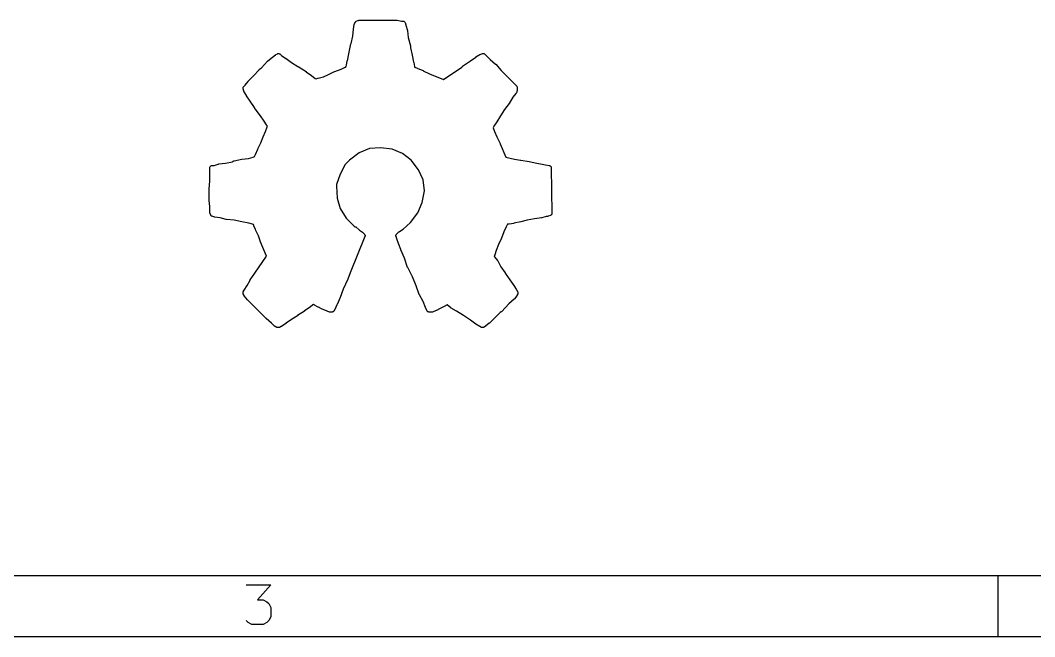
# Model space of a CAD drawing. Header units: millimetres. Extents: x 10 to 287, y -200 to -10.
# Drawn here: x 127.86 to 161.21, y -200.01 to -179.73 of the extents above; entities that cross this region are included whole.
import ezdxf

# ---------------------------------------------------------------- set-up
doc = ezdxf.new("R2010")
doc.units = ezdxf.units.MM
doc.layers.add('RED', color=14, linetype='CONTINUOUS')

msp = doc.modelspace()

# ---------------------------------------------------------------- linework, layer by layer
at = {"layer": 'RED', "linetype": 'CONTINUOUS'}
for p, q in [((138.8779, -179.7853), (138.8848, -179.7792)), ((138.8848, -179.7792), (138.8913, -179.7718)), ((138.8913, -179.7718), (138.8987, -179.767)), ((138.8987, -179.767), (138.9002, -179.7658)), ((138.9002, -179.7658), (138.9013, -179.7654)), ((138.9013, -179.7654), (138.9039, -179.7638)), ((138.9039, -179.7638), (138.9547, -179.7384)), ((138.9547, -179.7384), (138.9687, -179.7331)), ((138.9687, -179.7331), (138.9714, -179.7329)), ((138.9714, -179.7329), (138.9739, -179.7319)), ((138.9739, -179.7319), (138.9888, -179.7304)), ((138.9888, -179.7304), (139.1158, -179.7304)), ((139.1158, -179.7304), (139.2936, -179.7304)), ((139.2936, -179.7304), (139.5476, -179.7304)), ((139.5476, -179.7304), (139.7762, -179.7304)), ((139.7762, -179.7304), (140.0302, -179.7304)), ((140.0302, -179.7304), (140.2334, -179.7304)), ((140.2334, -179.7304), (140.2394, -179.731)), ((140.2394, -179.731), (140.2459, -179.7314)), ((140.2459, -179.7314), (140.3923, -179.7558)), ((140.3923, -179.7558), (140.4366, -179.7558)), ((140.4366, -179.7558), (140.4515, -179.7573)), ((140.4515, -179.7573), (140.4539, -179.7583)), ((140.4539, -179.7583), (140.4567, -179.7585)), ((140.4567, -179.7585), (140.4673, -179.7638)), ((140.4673, -179.7638), (140.4789, -179.7686)), ((140.4789, -179.7686), (140.4808, -179.7705)), ((140.4808, -179.7705), (140.4834, -179.7718)), ((140.4834, -179.7718), (140.4918, -179.7815)), ((138.7864, -180.252), (138.8115, -180.0268)), ((138.8115, -180.0268), (138.8118, -180.0251)), ((138.8118, -180.0251), (138.812, -180.0227)), ((138.812, -180.0227), (138.8374, -179.8703)), ((138.8374, -179.8703), (138.8389, -179.8646)), ((138.8389, -179.8646), (138.8391, -179.8627)), ((138.8391, -179.8627), (138.8405, -179.8588)), ((138.8405, -179.8588), (138.8414, -179.8558)), ((138.8414, -179.8558), (138.8421, -179.8545)), ((138.8421, -179.8545), (138.8444, -179.8487)), ((138.8444, -179.8487), (138.8698, -179.7979)), ((138.8698, -179.7979), (138.8713, -179.7954)), ((138.8713, -179.7954), (138.8718, -179.7942)), ((138.8718, -179.7942), (138.8732, -179.7925)), ((138.8732, -179.7925), (138.8779, -179.7853)), ((140.4918, -179.7815), (140.5, -179.7897)), ((140.5, -179.7897), (140.5009, -179.7921)), ((140.5009, -179.7921), (140.5028, -179.7942)), ((140.5028, -179.7942), (140.5089, -179.8079)), ((140.5089, -179.8079), (140.5343, -179.8841)), ((140.5343, -179.8841), (140.5346, -179.8857)), ((140.5346, -179.8857), (140.5353, -179.8873)), ((140.5353, -179.8873), (140.5861, -180.0651)), ((140.5861, -180.0651), (140.5873, -180.072)), ((140.5873, -180.072), (140.5885, -180.0776)), ((140.5885, -180.0776), (140.6132, -180.3002)), ((138.7384, -180.4924), (138.7864, -180.252)), ((140.6132, -180.3002), (140.6879, -180.5739)), ((138.6601, -180.8326), (138.7106, -180.5549)), ((138.7106, -180.5549), (138.7119, -180.5502)), ((138.7119, -180.5502), (138.7121, -180.5485)), ((138.7121, -180.5485), (138.7137, -180.544)), ((138.7137, -180.544), (138.7148, -180.5406)), ((138.7148, -180.5406), (138.7155, -180.5394)), ((138.7155, -180.5394), (138.7174, -180.5345)), ((138.7174, -180.5345), (138.7384, -180.4924)), ((140.6879, -180.5739), (140.6885, -180.5777)), ((140.6885, -180.5777), (140.6891, -180.5791)), ((140.6891, -180.5791), (140.6895, -180.5838)), ((140.6895, -180.5838), (140.6904, -180.5887)), ((140.6904, -180.5887), (140.6902, -180.5901)), ((140.6902, -180.5901), (140.6906, -180.594)), ((140.6906, -180.594), (140.6906, -180.6373)), ((140.6906, -180.6373), (140.7395, -180.8822)), ((135.7887, -181.298), (135.9855, -181.0767)), ((135.9855, -181.0767), (135.9908, -181.0718)), ((135.9908, -181.0718), (135.9936, -181.0689)), ((135.9936, -181.0689), (136.146, -180.9418)), ((136.146, -180.9418), (136.1478, -180.9405)), ((136.1478, -180.9405), (136.1491, -180.9394)), ((136.1491, -180.9394), (136.2507, -180.8632)), ((136.2507, -180.8632), (136.2556, -180.8602)), ((136.2556, -180.8602), (136.2623, -180.856)), ((136.2623, -180.856), (136.3131, -180.8306)), ((136.3131, -180.8306), (136.3271, -180.8253)), ((136.3271, -180.8253), (136.3298, -180.8251)), ((136.3298, -180.8251), (136.3323, -180.8241)), ((136.3323, -180.8241), (136.3472, -180.8226)), ((136.3472, -180.8226), (136.3546, -180.8233)), ((136.3546, -180.8233), (136.3567, -180.8232)), ((136.3567, -180.8232), (136.3582, -180.8237)), ((136.3582, -180.8237), (136.3621, -180.8241)), ((136.3621, -180.8241), (136.3732, -180.8286)), ((136.3732, -180.8286), (136.385, -180.8326)), ((136.385, -180.8326), (136.387, -180.8343)), ((136.387, -180.8343), (136.3895, -180.8354)), ((136.3895, -180.8354), (136.4011, -180.8449)), ((136.4011, -180.8449), (136.4466, -180.8904)), ((136.4466, -180.8904), (136.5927, -180.9878)), ((136.5927, -180.9878), (136.5937, -180.9886)), ((136.5937, -180.9886), (136.5947, -180.9892)), ((136.5947, -180.9892), (136.7711, -181.1152)), ((138.5843, -181.2107), (138.6088, -181.0641)), ((138.6088, -181.0641), (138.6093, -181.062)), ((138.6093, -181.062), (138.6096, -181.0601)), ((138.6096, -181.0601), (138.6601, -180.8326)), ((140.7395, -180.8822), (140.7396, -180.8823)), ((140.7396, -180.8823), (140.7904, -181.1109)), ((140.7904, -181.1109), (140.7906, -181.1128)), ((140.7906, -181.1128), (140.7912, -181.1149)), ((142.4263, -181.2164), (142.6549, -181.064)), ((142.6549, -181.064), (142.8307, -180.9384)), ((142.8307, -180.9384), (142.8334, -180.9368)), ((142.8334, -180.9368), (142.8358, -180.9351)), ((142.8358, -180.9351), (142.9628, -180.8589)), ((142.9628, -180.8589), (142.9635, -180.8585)), ((142.9635, -180.8585), (142.9642, -180.858)), ((142.9642, -180.858), (142.9723, -180.8543)), ((142.9723, -180.8543), (142.9763, -180.8525)), ((142.9763, -180.8525), (142.9766, -180.8524)), ((142.9766, -180.8524), (142.9779, -180.8519)), ((142.9779, -180.8519), (143.0541, -180.8265)), ((143.0541, -180.8265), (143.0615, -180.8248)), ((143.0615, -180.8248), (143.0633, -180.8241)), ((143.0633, -180.8241), (143.0658, -180.8238)), ((143.0658, -180.8238), (143.0687, -180.8232)), ((143.0687, -180.8232), (143.0707, -180.8233)), ((143.0707, -180.8233), (143.0782, -180.8226)), ((143.0782, -180.8226), (143.0931, -180.8241)), ((143.0931, -180.8241), (143.0955, -180.8251)), ((143.0955, -180.8251), (143.0983, -180.8253)), ((143.0983, -180.8253), (143.109, -180.8306)), ((143.109, -180.8306), (143.1205, -180.8354)), ((143.1205, -180.8354), (143.1236, -180.8379)), ((143.1236, -180.8379), (143.1249, -180.8386)), ((143.1249, -180.8386), (143.1261, -180.8399)), ((143.1261, -180.8399), (143.1321, -180.8449)), ((143.1321, -180.8449), (143.1829, -180.8957)), ((143.1829, -180.8957), (143.3077, -181.0205)), ((143.3077, -181.0205), (143.4834, -181.1712)), ((135.5296, -181.5579), (135.7056, -181.3566)), ((135.7056, -181.3566), (135.7085, -181.3538)), ((135.7085, -181.3538), (135.7092, -181.3529)), ((135.7092, -181.3529), (135.7127, -181.3499)), ((135.7127, -181.3499), (135.7166, -181.3464)), ((135.7166, -181.3464), (135.7177, -181.3458)), ((135.7177, -181.3458), (135.7207, -181.3434)), ((135.7207, -181.3434), (135.7887, -181.298)), ((136.7711, -181.1152), (136.9798, -181.2544)), ((136.9798, -181.2544), (136.9822, -181.2544)), ((136.9822, -181.2544), (136.9971, -181.2559)), ((136.9971, -181.2559), (137.004, -181.2587)), ((137.004, -181.2587), (137.0112, -181.2602)), ((137.0112, -181.2602), (137.0245, -181.2672)), ((137.0245, -181.2672), (137.253, -181.4196)), ((137.253, -181.4196), (137.2538, -181.4202)), ((137.2538, -181.4202), (137.2551, -181.421)), ((137.2551, -181.421), (137.4329, -181.548)), ((137.9906, -181.5158), (138.1927, -181.4148)), ((138.1927, -181.4148), (138.197, -181.4131)), ((138.197, -181.4131), (138.2, -181.4117)), ((138.2, -181.4117), (138.4032, -181.3355)), ((138.4032, -181.3355), (138.5214, -181.2881)), ((138.5214, -181.2881), (138.5691, -181.2562)), ((138.5691, -181.2562), (138.5843, -181.2107)), ((140.7912, -181.1149), (140.8147, -181.2559)), ((140.8147, -181.2559), (140.8221, -181.2707)), ((140.8221, -181.2707), (140.9221, -181.3107)), ((140.9221, -181.3107), (140.9229, -181.3111)), ((140.9229, -181.3111), (140.9238, -181.3114)), ((140.9238, -181.3114), (141.1016, -181.3875)), ((141.1016, -181.3875), (141.1035, -181.3885)), ((141.1035, -181.3885), (141.1057, -181.3894)), ((141.1057, -181.3894), (141.3061, -181.4897)), ((141.7735, -181.6765), (142.3689, -181.2716)), ((142.3689, -181.2716), (142.4147, -181.2259)), ((142.4147, -181.2259), (142.4199, -181.2216)), ((142.4199, -181.2216), (142.4263, -181.2164)), ((143.4834, -181.1712), (143.4868, -181.1748)), ((143.4868, -181.1748), (143.4911, -181.1788)), ((143.4911, -181.1788), (143.6668, -181.3796)), ((143.6668, -181.3796), (143.8179, -181.5307)), ((135.2491, -181.8637), (135.3479, -181.7402)), ((135.3479, -181.7402), (135.351, -181.737)), ((135.351, -181.737), (135.3535, -181.7339)), ((135.3535, -181.7339), (135.5296, -181.5579)), ((137.4329, -181.548), (137.4344, -181.5493)), ((137.4344, -181.5493), (137.4362, -181.5505)), ((137.4362, -181.5505), (137.5567, -181.6469)), ((137.5567, -181.6469), (137.5824, -181.6597)), ((137.5824, -181.6597), (137.6439, -181.6393)), ((137.6439, -181.6393), (137.6455, -181.6389)), ((137.6455, -181.6389), (137.6471, -181.6383)), ((137.6471, -181.6383), (137.8206, -181.5887)), ((137.8206, -181.5887), (137.9906, -181.5158)), ((141.3061, -181.4897), (141.7735, -181.6765)), ((143.8179, -181.5307), (143.9951, -181.708)), ((143.9951, -181.708), (143.9957, -181.7085)), ((143.9957, -181.7085), (144.0973, -181.8101)), ((135.1794, -181.9751), (135.1803, -181.9624)), ((135.1803, -181.979), (135.1794, -181.9751)), ((135.1803, -181.9507), (135.1813, -181.9482)), ((135.1803, -181.9624), (135.1803, -181.9507)), ((135.1803, -181.9805), (135.1803, -181.979)), ((135.181, -181.9822), (135.1803, -181.9805)), ((135.1827, -181.9897), (135.181, -181.9822)), ((135.1813, -181.9482), (135.1815, -181.9455)), ((135.1815, -181.9455), (135.1869, -181.9344)), ((135.2081, -182.0659), (135.1827, -181.9897)), ((135.1869, -181.9344), (135.1916, -181.9233)), ((135.1916, -181.9233), (135.194, -181.9203)), ((135.194, -181.9203), (135.1948, -181.9188)), ((135.1948, -181.9188), (135.1964, -181.9173)), ((135.1964, -181.9173), (135.2011, -181.9117)), ((135.2011, -181.9117), (135.2491, -181.8637)), ((135.2086, -182.0671), (135.2081, -182.0659)), ((135.2087, -182.0675), (135.2086, -182.0671)), ((135.2108, -182.0721), (135.2087, -182.0675)), ((135.2142, -182.0795), (135.2108, -182.0721)), ((135.2145, -182.0798), (135.2142, -182.0795)), ((135.2151, -182.081), (135.2145, -182.0798)), ((135.2913, -182.208), (135.2151, -182.081)), ((144.0973, -181.8101), (144.1735, -181.8863)), ((144.1919, -182.0405), (144.1665, -182.1167)), ((144.1735, -181.8863), (144.183, -181.8979)), ((144.183, -181.8979), (144.1944, -181.9253)), ((144.1935, -182.033), (144.1919, -182.0405)), ((144.1943, -182.0313), (144.1935, -182.033)), ((144.1945, -182.0287), (144.1943, -182.0313)), ((144.1944, -181.9253), (144.1944, -181.9262)), ((144.1944, -181.9262), (144.1958, -181.9402)), ((144.1952, -182.0259), (144.1945, -182.0287)), ((144.1958, -182.0164), (144.195, -182.0238)), ((144.195, -182.0238), (144.1952, -182.0259)), ((144.1958, -181.9402), (144.1958, -181.9906)), ((144.1958, -181.9906), (144.1958, -181.991)), ((144.1958, -181.991), (144.1958, -182.0164)), ((135.293, -182.2103), (135.2913, -182.208)), ((135.2946, -182.2131), (135.293, -182.2103)), ((135.4202, -182.3889), (135.2946, -182.2131)), ((135.5598, -182.5982), (135.4202, -182.3889)), ((144.0548, -182.2637), (143.9302, -182.4632)), ((144.1537, -182.1402), (144.0548, -182.2637)), ((144.159, -182.132), (144.1537, -182.1402)), ((144.1604, -182.1304), (144.159, -182.132)), ((144.1611, -182.1286), (144.1604, -182.1304)), ((144.1618, -182.1277), (144.1611, -182.1286)), ((144.1621, -182.1264), (144.1618, -182.1277)), ((144.1665, -182.1167), (144.1621, -182.1264)), ((135.5598, -182.6006), (135.5598, -182.5982)), ((135.5601, -182.6045), (135.5598, -182.6006)), ((135.56, -182.6061), (135.5601, -182.6045)), ((135.5605, -182.6081), (135.56, -182.6061)), ((135.5613, -182.6155), (135.5605, -182.6081)), ((135.5652, -182.625), (135.5613, -182.6155)), ((135.5679, -182.6347), (135.5652, -182.625)), ((135.5717, -182.6407), (135.5679, -182.6347)), ((135.5726, -182.6429), (135.5717, -182.6407)), ((135.5738, -182.6441), (135.5726, -182.6429)), ((135.5759, -182.6474), (135.5738, -182.6441)), ((135.7534, -182.8757), (135.5759, -182.6474)), ((143.7759, -182.6694), (143.6508, -182.8696)), ((143.9266, -182.4685), (143.7759, -182.6694)), ((143.9283, -182.4655), (143.9266, -182.4685)), ((143.9302, -182.4632), (143.9283, -182.4655)), ((135.8773, -183.0492), (135.7534, -182.8757)), ((135.9517, -183.1732), (135.8773, -183.0492)), ((143.5226, -183.0746), (143.4266, -183.2185)), ((143.523, -183.0737), (143.5226, -183.0746)), ((143.5238, -183.0728), (143.523, -183.0737)), ((143.6508, -182.8696), (143.5238, -183.0728)), ((135.8454, -183.5612), (135.9204, -183.3858)), ((135.9204, -183.3858), (135.9701, -183.2369)), ((135.9526, -183.1744), (135.9517, -183.1732)), ((135.9536, -183.1763), (135.9526, -183.1744)), ((135.9798, -183.2156), (135.9536, -183.1763)), ((135.9701, -183.2369), (135.9721, -183.2324)), ((135.9721, -183.2324), (135.9742, -183.2269)), ((135.9742, -183.2269), (135.9798, -183.2156)), ((143.4266, -183.2185), (143.4086, -183.2725)), ((143.4086, -183.2725), (143.4538, -183.3851)), ((143.4538, -183.3851), (143.4539, -183.3855)), ((143.4539, -183.3855), (143.5292, -183.5611)), ((135.6694, -183.9635), (135.7692, -183.7639)), ((135.7692, -183.7639), (135.844, -183.5645)), ((135.844, -183.5645), (135.8449, -183.5625)), ((135.8449, -183.5625), (135.8454, -183.5612)), ((143.5292, -183.5611), (143.6304, -183.7889)), ((135.5932, -184.1413), (135.6675, -183.9676)), ((135.6675, -183.9676), (135.6685, -183.9656)), ((135.6685, -183.9656), (135.6694, -183.9635)), ((139.0024, -184.0891), (138.6836, -184.3344)), ((139.337, -183.9457), (139.0024, -184.0891)), ((139.6976, -183.9216), (139.337, -183.9457)), ((140.0863, -183.9702), (139.6976, -183.9216)), ((140.4233, -184.1147), (140.0863, -183.9702)), ((140.7127, -184.3317), (140.4233, -184.1147)), ((143.6304, -183.7889), (143.6305, -183.7893)), ((143.6305, -183.7893), (143.631, -183.7902)), ((143.631, -183.7902), (143.8191, -184.2369)), ((134.383, -184.4553), (134.6082, -184.4302)), ((134.6082, -184.4302), (134.8363, -184.3846)), ((134.8363, -184.3846), (134.8455, -184.3755)), ((134.8455, -184.3755), (134.8571, -184.3661)), ((134.8571, -184.3661), (134.8637, -184.3633)), ((134.8637, -184.3633), (134.8701, -184.3591)), ((134.8701, -184.3591), (134.8845, -184.3547)), ((134.8845, -184.3547), (135.1384, -184.3039)), ((135.1384, -184.3039), (135.1419, -184.3035)), ((135.1419, -184.3035), (135.145, -184.3029)), ((135.145, -184.3029), (135.3653, -184.2784)), ((135.3653, -184.2784), (135.5103, -184.2301)), ((135.5103, -184.2301), (135.5565, -184.2147)), ((135.5565, -184.2147), (135.5932, -184.1413)), ((138.6836, -184.3344), (138.5425, -184.4754)), ((140.9546, -184.6462), (140.7127, -184.3317)), ((143.8191, -184.2369), (144.1072, -184.3034)), ((144.1072, -184.3034), (144.3069, -184.3284)), ((144.3069, -184.3284), (144.3087, -184.3288)), ((144.3087, -184.3288), (144.311, -184.329)), ((144.311, -184.329), (144.5905, -184.3798)), ((144.5905, -184.3798), (144.5914, -184.38)), ((144.5914, -184.38), (144.5917, -184.3801)), ((144.5917, -184.3801), (144.8446, -184.4306)), ((144.8446, -184.4306), (144.8448, -184.4307)), ((144.8448, -184.4307), (145.2513, -184.5069)), ((134.0866, -184.5818), (134.0881, -184.5669)), ((134.0866, -184.658), (134.0866, -184.5818)), ((134.0866, -184.785), (134.0866, -184.658)), ((134.0881, -184.5669), (134.0994, -184.5395)), ((134.0994, -184.5395), (134.1205, -184.5184)), ((134.1205, -184.5184), (134.1479, -184.5071)), ((134.1479, -184.5071), (134.1628, -184.5056)), ((134.1628, -184.5056), (134.2266, -184.5056)), ((134.2266, -184.5056), (134.3673, -184.4587)), ((134.3673, -184.4587), (134.368, -184.4585)), ((134.368, -184.4585), (134.3683, -184.4584)), ((134.3683, -184.4584), (134.3731, -184.4573)), ((134.3731, -184.4573), (134.3819, -184.4554)), ((134.3819, -184.4554), (134.3823, -184.4554)), ((134.3823, -184.4554), (134.383, -184.4553)), ((138.5425, -184.4754), (138.3729, -184.7904)), ((141.099, -184.9831), (140.9546, -184.6462)), ((145.2513, -184.5069), (145.2656, -184.5111)), ((145.2656, -184.5111), (145.2717, -184.515)), ((145.2717, -184.515), (145.2784, -184.5177)), ((145.2784, -184.5177), (145.2839, -184.523)), ((145.2839, -184.523), (145.2905, -184.5273)), ((145.2905, -184.5273), (145.2945, -184.5332)), ((145.2945, -184.5332), (145.2999, -184.5384)), ((145.2999, -184.5384), (145.3029, -184.5455)), ((145.3029, -184.5455), (145.3073, -184.5519)), ((145.3073, -184.5519), (145.3088, -184.5591)), ((145.3088, -184.5591), (145.3116, -184.5656)), ((145.3116, -184.5656), (145.3134, -184.5805)), ((145.3134, -184.5805), (145.3388, -186.0791)), ((134.0615, -185.2861), (134.0866, -185.01)), ((134.0866, -185.01), (134.0866, -184.785)), ((138.3729, -184.7904), (138.2522, -185.1284)), ((141.1468, -185.3416), (141.099, -184.9831)), ((134.0612, -185.293), (134.0615, -185.2895)), ((134.0612, -185.3438), (134.0612, -185.293)), ((134.0612, -185.6486), (134.0612, -185.3438)), ((134.0615, -185.2895), (134.0615, -185.2861)), ((138.2522, -185.1284), (138.2522, -185.1882)), ((138.2522, -185.1882), (138.2769, -185.5849)), ((141.0744, -185.728), (141.1468, -185.3416)), ((134.0616, -185.6532), (134.0612, -185.6486)), ((134.0618, -185.6581), (134.0616, -185.6532)), ((134.0866, -185.8565), (134.0618, -185.6581)), ((138.2769, -185.5849), (138.3734, -185.9225)), ((140.9292, -186.0667), (141.0744, -185.728)), ((134.0866, -185.9788), (134.0866, -185.8565)), ((134.0866, -186.055), (134.0866, -185.9788)), ((134.0881, -186.0699), (134.0866, -186.055)), ((134.0891, -186.0723), (134.0881, -186.0699)), ((134.0893, -186.0751), (134.0891, -186.0723)), ((134.0946, -186.0891), (134.0893, -186.0751)), ((134.12, -186.1399), (134.0946, -186.0891)), ((138.3734, -185.9225), (138.5663, -186.2359)), ((140.6851, -186.3841), (140.9292, -186.0667)), ((145.3309, -186.1109), (145.3267, -186.1216)), ((145.3361, -186.1005), (145.3309, -186.1109)), ((145.3363, -186.0969), (145.3361, -186.1005)), ((145.3375, -186.094), (145.3363, -186.0969)), ((145.3388, -186.0791), (145.3375, -186.094)), ((134.1239, -186.146), (134.12, -186.1399)), ((134.1248, -186.1481), (134.1239, -186.146)), ((134.1261, -186.1494), (134.1248, -186.1481)), ((134.1274, -186.1514), (134.1261, -186.1494)), ((134.128, -186.1526), (134.1274, -186.1514)), ((134.1377, -186.161), (134.128, -186.1526)), ((134.1459, -186.1692), (134.1377, -186.161)), ((134.1483, -186.1701), (134.1459, -186.1692)), ((134.1504, -186.172), (134.1483, -186.1701)), ((134.1641, -186.1781), (134.1504, -186.172)), ((134.2403, -186.2035), (134.1641, -186.1781)), ((134.2493, -186.2055), (134.2403, -186.2035)), ((134.2536, -186.2066), (134.2493, -186.2055)), ((134.2547, -186.2067), (134.2536, -186.2066)), ((134.2549, -186.2068), (134.2547, -186.2067)), ((134.4274, -186.2314), (134.2549, -186.2067)), ((134.2549, -186.2067), (134.2549, -186.2068)), ((134.627, -186.2813), (134.4274, -186.2314)), ((134.6324, -186.2821), (134.627, -186.2813)), ((134.6378, -186.2832), (134.6324, -186.2821)), ((134.888, -186.3082), (134.6378, -186.2832)), ((135.1368, -186.3579), (134.888, -186.3082)), ((135.1369, -186.358), (135.1368, -186.3579)), ((135.3655, -186.4088), (135.1369, -186.358)), ((135.3665, -186.4089), (135.3655, -186.4088)), ((135.3671, -186.4091), (135.3665, -186.4089)), ((135.4892, -186.4335), (135.3671, -186.4091)), ((135.5249, -186.4454), (135.4892, -186.4335)), ((135.5383, -186.4855), (135.5249, -186.4454)), ((138.5663, -186.2359), (138.8307, -186.5003)), ((140.4418, -186.6031), (140.6851, -186.3841)), ((143.8746, -186.436), (143.8327, -186.5197)), ((143.9164, -186.436), (143.8746, -186.436)), ((143.9224, -186.4353), (143.9164, -186.436)), ((143.9289, -186.435), (143.9224, -186.4353)), ((144.0813, -186.4096), (143.9289, -186.435)), ((144.0833, -186.409), (144.0813, -186.4096)), ((144.0853, -186.4088), (144.0833, -186.409)), ((144.314, -186.358), (144.0853, -186.4088)), ((144.3151, -186.3576), (144.314, -186.358)), ((144.3159, -186.3575), (144.3151, -186.3576)), ((144.5175, -186.3071), (144.3159, -186.3575)), ((144.7663, -186.2573), (144.5175, -186.3071)), ((144.9916, -186.2323), (144.7663, -186.2573)), ((144.9922, -186.2321), (144.9916, -186.2323)), ((144.9927, -186.2322), (144.9922, -186.2321)), ((145.002, -186.2301), (144.9927, -186.2322)), ((145.0063, -186.2292), (145.002, -186.2301)), ((145.0065, -186.229), (145.0063, -186.2292)), ((145.0073, -186.2289), (145.0065, -186.229)), ((145.148, -186.182), (145.0073, -186.2289)), ((145.1864, -186.182), (145.148, -186.182)), ((145.1938, -186.1812), (145.1864, -186.182)), ((145.1959, -186.1814), (145.1938, -186.1812)), ((145.1987, -186.1807), (145.1959, -186.1814)), ((145.2013, -186.1805), (145.1987, -186.1807)), ((145.203, -186.1797), (145.2013, -186.1805)), ((145.2105, -186.1781), (145.203, -186.1797)), ((145.2867, -186.1527), (145.2105, -186.1781)), ((145.3003, -186.1466), (145.2867, -186.1527)), ((145.3027, -186.1445), (145.3003, -186.1466)), ((145.306, -186.1431), (145.3027, -186.1445)), ((145.314, -186.1347), (145.306, -186.1431)), ((145.3228, -186.1272), (145.314, -186.1347)), ((145.3243, -186.1239), (145.3228, -186.1272)), ((145.3267, -186.1216), (145.3243, -186.1239)), ((135.5392, -186.4874), (135.5383, -186.4855)), ((135.5399, -186.4897), (135.5392, -186.4874)), ((135.5907, -186.6167), (135.5399, -186.4897)), ((135.5918, -186.6188), (135.5907, -186.6167)), ((135.5932, -186.6225), (135.5918, -186.6188)), ((135.6915, -186.819), (135.5932, -186.6225)), ((138.8307, -186.5003), (138.8705, -186.5202)), ((138.8705, -186.5202), (138.8819, -186.5275)), ((138.8819, -186.5275), (138.884, -186.5289)), ((138.884, -186.5289), (139.0092, -186.629)), ((139.0092, -186.629), (139.0091, -186.629)), ((139.0091, -186.629), (139.1107, -186.7052)), ((139.1107, -186.7052), (139.1139, -186.7082)), ((139.1139, -186.7082), (139.1189, -186.7123)), ((139.1189, -186.7123), (139.1697, -186.7631)), ((139.1697, -186.7631), (139.1775, -186.7727)), ((139.1775, -186.7727), (139.1788, -186.774)), ((139.1788, -186.774), (139.1904, -186.8015)), ((140.2161, -186.7858), (140.2208, -186.7747)), ((140.2208, -186.7747), (140.2234, -186.7715)), ((140.2234, -186.7715), (140.224, -186.7702)), ((140.224, -186.7702), (140.2256, -186.7687)), ((140.2256, -186.7687), (140.2303, -186.7631)), ((140.2303, -186.7631), (140.3065, -186.6869)), ((140.3065, -186.6869), (140.3086, -186.6851)), ((140.3086, -186.6851), (140.3092, -186.6844)), ((140.3092, -186.6844), (140.3129, -186.6816)), ((140.3129, -186.6816), (140.3181, -186.6774)), ((140.3181, -186.6774), (140.3193, -186.6768)), ((140.3193, -186.6768), (140.3212, -186.6755)), ((140.3212, -186.6755), (140.4418, -186.6031)), ((143.7591, -186.6915), (143.6829, -186.8946)), ((143.8327, -186.5197), (143.7591, -186.6915)), ((135.7405, -186.9903), (135.6915, -186.819)), ((135.7424, -186.9952), (135.7405, -186.9903)), ((135.7438, -186.9994), (135.7424, -186.9952)), ((135.9557, -187.4939), (135.7438, -186.9994)), ((139.1865, -186.8455), (138.7045, -188.0376)), ((139.1907, -186.8311), (139.1865, -186.8455)), ((139.1904, -186.8015), (139.1904, -186.8018)), ((139.1904, -186.8018), (139.1905, -186.8021)), ((139.1905, -186.8021), (139.1905, -186.8076)), ((139.1905, -186.8076), (139.1907, -186.8311)), ((140.2086, -186.8265), (140.2095, -186.8138)), ((140.2095, -186.8304), (140.2086, -186.8265)), ((140.2095, -186.8021), (140.2105, -186.7996)), ((140.2095, -186.8138), (140.2095, -186.8021)), ((140.2095, -186.8319), (140.2095, -186.8304)), ((140.2102, -186.8336), (140.2095, -186.8319)), ((140.2119, -186.8411), (140.2102, -186.8336)), ((140.2105, -186.7996), (140.2107, -186.7969)), ((140.2107, -186.7969), (140.2161, -186.7858)), ((140.2373, -186.9173), (140.2119, -186.8411)), ((140.2881, -187.0697), (140.2373, -186.9173)), ((140.2887, -187.071), (140.2881, -187.0697)), ((140.2891, -187.0724), (140.2887, -187.071)), ((140.3652, -187.2755), (140.2891, -187.0724)), ((143.5796, -187.1022), (143.506, -187.2983)), ((143.6798, -186.9019), (143.5796, -187.1022)), ((143.6814, -186.8975), (143.6798, -186.9019)), ((143.6829, -186.8946), (143.6814, -186.8975)), ((140.3663, -187.2778), (140.3652, -187.2755)), ((140.3672, -187.2803), (140.3663, -187.2778)), ((140.4925, -187.5561), (140.3672, -187.2803)), ((143.4553, -187.4507), (143.4399, -187.4969)), ((143.5061, -187.2983), (143.4553, -187.4507)), ((143.506, -187.2983), (143.5061, -187.2983)), ((135.5734, -188.0435), (135.9557, -187.4939)), ((140.5929, -187.8571), (140.4925, -187.5561)), ((143.4399, -187.4969), (143.4477, -187.5125)), ((143.4477, -187.5125), (143.5441, -187.633)), ((143.5441, -187.633), (143.5445, -187.6336)), ((143.5445, -187.6336), (143.5448, -187.6339)), ((143.5448, -187.6339), (143.5528, -187.6465)), ((143.5528, -187.6465), (143.6514, -187.8437)), ((135.4202, -188.2733), (135.5726, -188.0448)), ((135.5726, -188.0448), (135.5728, -188.0444)), ((135.5728, -188.0444), (135.5734, -188.0435)), ((138.7045, -188.0376), (138.6283, -188.2408)), ((140.5949, -187.8618), (140.5929, -187.8571)), ((140.597, -187.8671), (140.5949, -187.8618)), ((140.7481, -188.1691), (140.597, -187.8671)), ((143.6514, -187.8437), (143.7996, -188.0413)), ((143.7996, -188.0413), (143.8006, -188.0431)), ((143.8006, -188.0431), (143.802, -188.0447)), ((143.802, -188.0447), (143.954, -188.2727)), ((135.317, -188.4535), (135.4174, -188.2778)), ((135.4174, -188.2778), (135.419, -188.2754)), ((135.419, -188.2754), (135.4202, -188.2733)), ((138.6262, -188.2459), (138.475, -188.5735)), ((138.6271, -188.243), (138.6262, -188.2459)), ((138.6283, -188.2408), (138.6271, -188.243)), ((140.8735, -188.47), (140.7481, -188.1691)), ((143.954, -188.2727), (144.08, -188.4491)), ((144.08, -188.4491), (144.0815, -188.4518)), ((135.1794, -188.6871), (135.1803, -188.6843)), ((135.1801, -188.6965), (135.1794, -188.6871)), ((135.1794, -188.7061), (135.1801, -188.6965)), ((135.1803, -188.7088), (135.1794, -188.7061)), ((135.1803, -188.6817), (135.1813, -188.6792)), ((135.1803, -188.6843), (135.1803, -188.6817)), ((135.1803, -188.7115), (135.1803, -188.7088)), ((135.1813, -188.7139), (135.1803, -188.7115)), ((135.1813, -188.6792), (135.1815, -188.6765)), ((135.1815, -188.7167), (135.1813, -188.7139)), ((135.1815, -188.6765), (135.1868, -188.6625)), ((135.1868, -188.7307), (135.1815, -188.7167)), ((135.1868, -188.6625), (135.2122, -188.6117)), ((135.2122, -188.7815), (135.1868, -188.7307)), ((135.2122, -188.6117), (135.2148, -188.6075)), ((135.2194, -188.7926), (135.2122, -188.7815)), ((135.2148, -188.6075), (135.217, -188.6035)), ((135.217, -188.6035), (135.317, -188.4535)), ((138.475, -188.5735), (138.3746, -188.8496)), ((140.9746, -188.748), (140.8735, -188.47)), ((140.977, -188.7531), (140.9746, -188.748)), ((140.9796, -188.759), (140.977, -188.7531)), ((141.1038, -188.9826), (140.9796, -188.759)), ((144.0815, -188.4518), (144.0833, -188.4542)), ((144.0833, -188.4542), (144.1576, -188.5781)), ((144.1576, -188.5781), (144.2084, -188.6543)), ((144.1878, -188.7815), (144.1842, -188.7871)), ((144.2132, -188.7307), (144.1878, -188.7815)), ((144.2084, -188.6543), (144.2101, -188.6575)), ((144.2101, -188.6575), (144.2112, -188.6588)), ((144.2112, -188.6588), (144.2119, -188.661)), ((144.2119, -188.661), (144.2154, -188.6676)), ((144.2145, -188.7271), (144.2132, -188.7307)), ((144.2154, -188.7259), (144.2145, -188.7271)), ((144.2154, -188.6676), (144.2172, -188.6768)), ((144.2158, -188.7237), (144.2154, -188.7259)), ((144.2185, -188.7167), (144.2158, -188.7237)), ((144.2172, -188.6768), (144.2206, -188.6871)), ((144.2193, -188.7061), (144.2185, -188.7167)), ((144.2212, -188.6966), (144.2193, -188.7061)), ((144.2206, -188.6871), (144.2202, -188.6918)), ((144.2202, -188.6918), (144.2212, -188.6966)), ((135.2209, -188.795), (135.2194, -188.7926)), ((135.3225, -188.922), (135.2209, -188.795)), ((135.3251, -188.9247), (135.3225, -188.922)), ((135.3281, -188.9283), (135.3251, -188.9247)), ((135.4805, -189.0807), (135.3281, -188.9283)), ((135.6837, -189.2839), (135.4805, -189.0807)), ((137.4795, -189.092), (137.3835, -189.164)), ((137.4961, -189.0837), (137.4795, -189.092)), ((137.5345, -189.0965), (137.4961, -189.0837)), ((137.6542, -189.1683), (137.5345, -189.0965)), ((138.2696, -189.0863), (138.1935, -189.2385)), ((138.2704, -189.0841), (138.2696, -189.0863)), ((138.271, -189.0831), (138.2704, -189.0841)), ((138.3726, -188.8545), (138.271, -189.0831)), ((138.3733, -188.8521), (138.3726, -188.8545)), ((138.3746, -188.8496), (138.3733, -188.8521)), ((141.178, -189.1805), (141.1038, -188.9826)), ((141.8931, -189.095), (141.7915, -189.1458)), ((141.896, -189.093), (141.8931, -189.095)), ((142.0146, -189.1879), (141.896, -189.093)), ((143.9189, -189.0561), (143.6936, -189.3064)), ((144.093, -188.9068), (143.9189, -189.0561)), ((144.0938, -188.9059), (144.093, -188.9068)), ((144.0942, -188.9057), (144.0938, -188.9059)), ((144.1005, -188.8989), (144.0942, -188.9057)), ((144.1033, -188.896), (144.1005, -188.8989)), ((144.1034, -188.8957), (144.1033, -188.896)), ((144.1044, -188.8947), (144.1034, -188.8957)), ((144.1806, -188.7931), (144.1044, -188.8947)), ((144.1842, -188.7871), (144.1806, -188.7931)), ((135.7091, -189.3093), (135.6837, -189.2839)), ((135.9377, -189.5379), (135.7091, -189.3093)), ((136.9718, -189.447), (136.7706, -189.5727)), ((136.9726, -189.4463), (136.9718, -189.447)), ((136.9737, -189.4458), (136.9726, -189.4463)), ((137.2022, -189.2934), (136.9737, -189.4458)), ((137.203, -189.2927), (137.2022, -189.2934)), ((137.2043, -189.292), (137.203, -189.2927)), ((137.3821, -189.165), (137.2043, -189.292)), ((137.3826, -189.1645), (137.3821, -189.165)), ((137.3835, -189.164), (137.3826, -189.1645)), ((137.6563, -189.1692), (137.6542, -189.1683)), ((137.6593, -189.1712), (137.6563, -189.1692)), ((137.7609, -189.222), (137.6593, -189.1712)), ((137.7635, -189.223), (137.7609, -189.222)), ((137.765, -189.2238), (137.7635, -189.223)), ((137.9427, -189.3), (137.765, -189.2238)), ((137.9455, -189.3008), (137.9427, -189.3)), ((137.9487, -189.3023), (137.9455, -189.3008)), ((138.0249, -189.3277), (137.9487, -189.3023)), ((138.0323, -189.3293), (138.0249, -189.3277)), ((138.0341, -189.3301), (138.0323, -189.3293)), ((138.0366, -189.3303), (138.0341, -189.3301)), ((138.0395, -189.331), (138.0366, -189.3303)), ((138.0415, -189.3308), (138.0395, -189.331)), ((138.049, -189.3316), (138.0415, -189.3308)), ((138.0998, -189.3316), (138.049, -189.3316)), ((138.1072, -189.3308), (138.0998, -189.3316)), ((138.1093, -189.331), (138.1072, -189.3308)), ((138.1108, -189.3304), (138.1093, -189.331)), ((138.1147, -189.3301), (138.1108, -189.3304)), ((138.1258, -189.3255), (138.1147, -189.3301)), ((138.1376, -189.3216), (138.1258, -189.3255)), ((138.1396, -189.3198), (138.1376, -189.3216)), ((138.1421, -189.3188), (138.1396, -189.3198)), ((138.1507, -189.3101), (138.1421, -189.3188)), ((138.16, -189.3021), (138.1507, -189.3101)), ((138.162, -189.2988), (138.16, -189.3021)), ((138.1632, -189.2977), (138.162, -189.2988)), ((138.1639, -189.2958), (138.1632, -189.2977)), ((138.168, -189.2895), (138.1639, -189.2958)), ((138.1934, -189.2387), (138.168, -189.2895)), ((138.1935, -189.2385), (138.1934, -189.2387)), ((141.1796, -189.1838), (141.178, -189.1805)), ((141.1812, -189.1879), (141.1796, -189.1838)), ((141.232, -189.2895), (141.1812, -189.1879)), ((141.2359, -189.2956), (141.232, -189.2895)), ((141.2368, -189.2977), (141.2359, -189.2956)), ((141.2381, -189.299), (141.2368, -189.2977)), ((141.2401, -189.3021), (141.2381, -189.299)), ((141.2488, -189.3097), (141.2401, -189.3021)), ((141.2579, -189.3188), (141.2488, -189.3097)), ((141.2603, -189.3198), (141.2579, -189.3188)), ((141.2624, -189.3216), (141.2603, -189.3198)), ((141.2741, -189.3255), (141.2624, -189.3216)), ((141.2853, -189.3301), (141.2741, -189.3255)), ((141.2891, -189.3304), (141.2853, -189.3301)), ((141.2907, -189.331), (141.2891, -189.3304)), ((141.2927, -189.3308), (141.2907, -189.331)), ((141.3002, -189.3316), (141.2927, -189.3308)), ((141.3764, -189.3316), (141.3002, -189.3316)), ((141.3894, -189.3302), (141.3764, -189.3316)), ((141.3903, -189.3303), (141.3894, -189.3302)), ((141.3908, -189.3301), (141.3903, -189.3303)), ((141.3913, -189.3301), (141.3908, -189.3301)), ((141.392, -189.3297), (141.3913, -189.3301)), ((141.4047, -189.3261), (141.392, -189.3297)), ((141.5317, -189.2753), (141.4047, -189.3261)), ((141.5338, -189.2741), (141.5317, -189.2753)), ((141.5375, -189.2728), (141.5338, -189.2741)), ((141.6391, -189.222), (141.5375, -189.2728)), ((141.7915, -189.1458), (141.6391, -189.222)), ((142.019, -189.1907), (142.0146, -189.1879)), ((142.0244, -189.1946), (142.019, -189.1907)), ((142.2001, -189.295), (142.0244, -189.1946)), ((142.4263, -189.4458), (142.2001, -189.295)), ((142.6543, -189.5978), (142.4263, -189.4458)), ((143.6313, -189.3435), (143.4369, -189.5379)), ((143.6711, -189.3236), (143.6313, -189.3435)), ((143.6814, -189.3169), (143.6711, -189.3236)), ((143.6826, -189.3164), (143.6814, -189.3169)), ((143.6835, -189.3156), (143.6826, -189.3164)), ((143.6837, -189.3155), (143.6835, -189.3156)), ((143.6841, -189.315), (143.6837, -189.3155)), ((143.6936, -189.3064), (143.6841, -189.315)), ((135.94, -189.5397), (135.9377, -189.5379)), ((135.942, -189.5419), (135.94, -189.5397)), ((136.1177, -189.6925), (135.942, -189.5419)), ((136.2171, -189.7919), (136.1177, -189.6925)), ((136.5927, -189.6998), (136.4403, -189.8014)), ((136.5937, -189.6989), (136.5927, -189.6998)), ((136.5947, -189.6984), (136.5937, -189.6989)), ((136.7706, -189.5727), (136.5947, -189.6984)), ((142.8307, -189.7238), (142.6543, -189.5978)), ((142.8334, -189.7253), (142.8307, -189.7238)), ((142.8358, -189.7271), (142.8334, -189.7253)), ((142.9628, -189.8033), (142.8358, -189.7271)), ((143.2782, -189.6959), (143.1512, -189.7975)), ((143.2811, -189.6931), (143.2782, -189.6959)), ((143.2845, -189.6903), (143.2811, -189.6931)), ((143.4369, -189.5379), (143.2845, -189.6903)), ((136.223, -189.7967), (136.2171, -189.7919)), ((136.2243, -189.7982), (136.223, -189.7967)), ((136.2264, -189.7995), (136.2243, -189.7982)), ((136.2287, -189.8014), (136.2264, -189.7995)), ((136.2305, -189.8021), (136.2287, -189.8014)), ((136.2369, -189.8062), (136.2305, -189.8021)), ((136.2877, -189.8316), (136.2369, -189.8062)), ((136.3017, -189.8369), (136.2877, -189.8316)), ((136.3044, -189.837), (136.3017, -189.8369)), ((136.3069, -189.8381), (136.3044, -189.837)), ((136.3218, -189.8396), (136.3069, -189.8381)), ((136.3472, -189.8396), (136.3218, -189.8396)), ((136.3621, -189.8381), (136.3472, -189.8396)), ((136.3645, -189.837), (136.3621, -189.8381)), ((136.3673, -189.8369), (136.3645, -189.837)), ((136.3813, -189.8316), (136.3673, -189.8369)), ((136.4321, -189.8062), (136.3813, -189.8316)), ((136.4362, -189.8035), (136.4321, -189.8062)), ((136.4403, -189.8014), (136.4362, -189.8035)), ((142.9649, -189.8042), (142.9628, -189.8033)), ((142.9679, -189.8062), (142.9649, -189.8042)), ((143.0187, -189.8316), (142.9679, -189.8062)), ((143.0327, -189.8369), (143.0187, -189.8316)), ((143.0381, -189.8372), (143.0327, -189.8369)), ((143.0433, -189.839), (143.0381, -189.8372)), ((143.0528, -189.8383), (143.0433, -189.839)), ((143.0623, -189.839), (143.0528, -189.8383)), ((143.0674, -189.8372), (143.0623, -189.839)), ((143.0729, -189.8369), (143.0674, -189.8372)), ((143.0869, -189.8316), (143.0729, -189.8369)), ((143.1377, -189.8062), (143.0869, -189.8316)), ((143.1503, -189.7981), (143.1377, -189.8062)), ((143.1512, -189.7975), (143.1503, -189.798)), ((143.1503, -189.798), (143.1503, -189.7981)), ((285.0022, -198.0072), (12, -198.0072)), ((160, -198.0072), (160, -200.0072)), ((135.2843, -198.3009), (136.089, -198.3009)), ((136.089, -198.3009), (135.6557, -198.7961)), ((135.6557, -198.7961), (135.8414, -198.7961)), ((135.8414, -198.7961), (135.9652, -198.858)), ((135.9652, -198.858), (136.0271, -198.9199)), ((136.0271, -198.9199), (136.089, -199.0437)), ((136.089, -199.0437), (136.089, -199.3532)), ((136.089, -199.3532), (136.0271, -199.477)), ((135.3462, -199.539), (135.2843, -199.477)), ((135.47, -199.6009), (135.3462, -199.539)), ((135.8414, -199.6009), (135.47, -199.6009)), ((135.9652, -199.539), (135.8414, -199.6009)), ((136.0271, -199.477), (135.9652, -199.539)), ((287.0022, -200.0072), (10, -200.0072))]:
    msp.add_line(p, q, dxfattribs=at)

doc.saveas('drawing.dxf')
